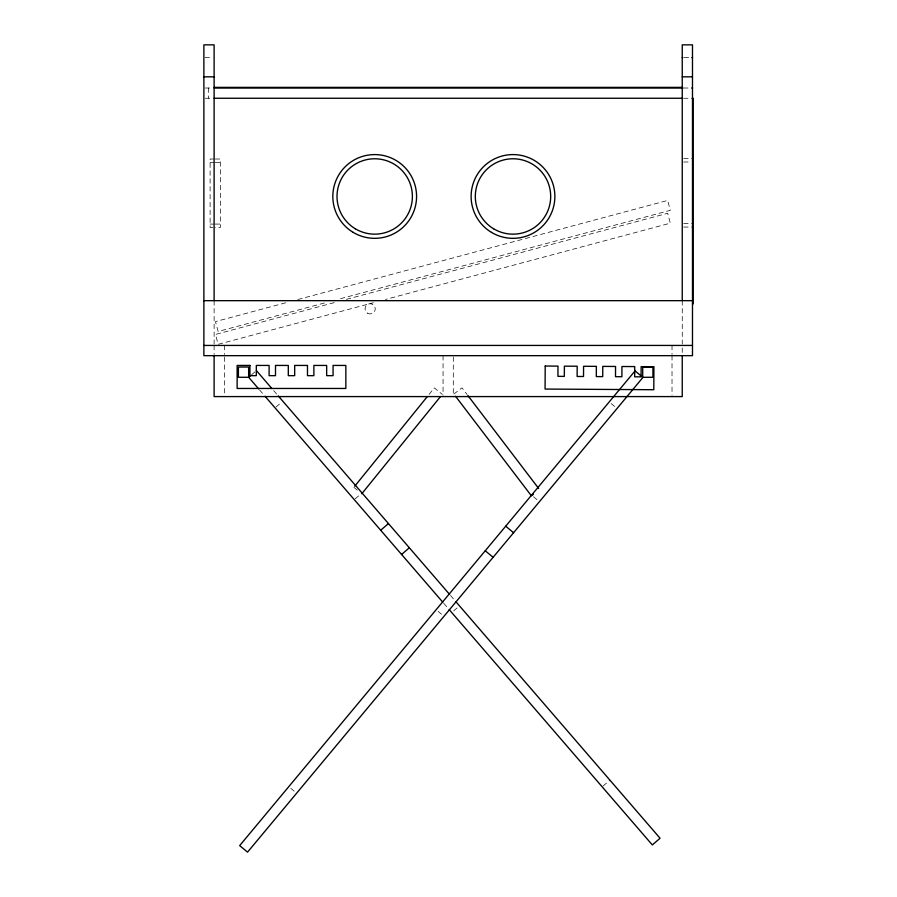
<?xml version="1.0" encoding="UTF-8"?>
<svg xmlns="http://www.w3.org/2000/svg" width="897" height="897" viewBox="0 0 897 897"><rect width="100%" height="100%" fill="white"/><g stroke="black" fill="none" stroke-linecap="round" stroke-linejoin="round"><path stroke-width="0.67" stroke-dasharray="4.49 3.36" d="M429.091 394.4L434.339 387.908L442.288 394.355M251.552 374.767L256.396 370.584M276.029 407.036L280.862 402.854M355.257 498.822L362.029 492.969M453.68 610.879L459.488 605.867M603.143 785.996L609.926 780.155M453.86 394.041L462 387.84L467.057 394.478M285.661 302.794L215.482 321.597L218.128 331.486L324.759 302.906M297.815 299.531L667.66 200.435L670.306 210.324L338.259 299.295M334.256 302.625L215.482 334.446L218.128 344.336L373.354 302.738M346.41 299.363L667.66 213.284L670.306 223.174L385.497 299.486M205.021 57.643L212.197 57.643M684.164 57.643L690.567 57.643M205.155 88.018L212.533 88.018M683.525 88.018L692.484 88.018M205.155 98.255L212.533 98.255M683.525 98.255L692.484 98.255M683.66 158.578L692.607 158.578M213.946 159.016L210.111 159.016L210.111 227.513L213.946 227.513M215.224 159.016L220.337 159.016L220.337 227.513L215.224 227.513M683.66 161.998L690.051 161.998M210.111 162.447L213.946 162.447M215.224 162.447L220.337 162.447M683.66 223.645L692.607 223.645M210.111 224.082L213.946 224.082M215.224 224.082L220.337 224.082M683.66 227.064L692.607 227.064M353.844 487.306L357.813 490.524M611.149 403.594L615.084 406.868M533.547 496.77L537.482 500.044M438.106 611.362L443.017 615.454M290.763 788.272L294.687 791.546M273.697 390.632L277.341 394.848M450.518 595.485L454.174 599.723M259.581 389.937L263.213 394.153M443.69 603.221L448.265 608.525M682.247 300.663L682.247 344.033M682.247 347.991L682.247 354.382M672.021 345.435L672.021 354.382M672.021 355.661L672.021 395.229M453.299 357.028L453.299 395.229M443.062 355.661L443.062 395.229M224.34 345.435L224.34 354.382M224.34 357.028L224.34 395.229M214.114 300.663L214.114 344.033M214.114 345.435L214.114 354.382M208.328 88.018L208.328 98.255M367.523 313.199A5.113 5.113 0 0 0 375.271 308.904A5.113 5.113 0 0 0 367.68 304.341A5.113 5.113 0 0 0 367.523 313.199"/><path stroke-width="1.35" d="M354.719 486.23L427.342 396.552M361.794 493.742L440.539 396.508M250.588 375.608L248.648 377.278L238.411 377.278L238.411 367.041L248.648 367.041L248.648 377.278L258.661 388.883M380.698 530.25L388.446 523.568M401.598 554.458L409.335 547.775M533.401 494.236L531.372 495.794L455.541 396.25M682.247 57.643L682.886 57.643M691.845 57.643L692.484 57.643M203.877 76.828L214.114 76.828M682.247 76.828L692.484 76.828M214.114 87.379L682.247 87.379M214.114 88.018L682.886 88.018M691.845 88.018L692.484 88.018M214.114 98.255L682.247 98.255M692.484 98.255L693.123 98.255L693.123 303.87L692.484 303.87M203.877 300.663L692.484 300.663M203.877 345.435L692.484 345.435M505.717 526.191L513.577 532.74M485.255 550.758L493.115 557.306M256.396 370.584L271.869 388.524M278.249 395.913L449.599 594.419M456.012 601.842L660.069 838.247L652.321 844.929L449.173 609.59M265.041 396.261L442.77 602.167M467.898 395.577L538.66 488.484M682.247 300.663L682.247 44.85L692.484 44.85L692.484 355.661L203.877 355.661L203.877 44.85L214.114 44.85L214.114 300.663M682.247 355.661L682.247 396.586L214.114 396.586L214.114 355.661M545.208 366.043L545.073 389.063L653.79 389.724L653.924 366.705L641.142 366.626L641.075 376.852L634.684 376.818L634.74 366.581L621.957 366.503L621.89 376.74L615.499 376.695L615.555 366.469L602.773 366.391L602.706 376.628L596.314 376.583L596.37 366.357L583.577 366.279L583.521 376.505L577.13 376.471L577.186 366.234L564.392 366.155L564.336 376.392L557.934 376.348L558.001 366.122L545.208 366.043M635.054 370.898L239.678 845.602L247.538 852.15L642.914 377.446L635.054 370.898M249.927 365.438L237.133 365.438L237.133 388.457L345.85 388.457L345.85 365.438L333.067 365.438L333.067 375.664L326.665 375.664L326.665 365.438L313.872 365.438L313.872 375.664L307.48 375.664L307.48 365.438L294.687 365.438L294.687 375.664L288.296 375.664L288.296 365.438L275.502 365.438L275.502 375.664L269.111 375.664L269.111 365.438L256.318 365.438L256.318 375.664L249.927 375.664L249.927 365.438M652.938 367.041L642.701 367.041L642.701 377.278L652.938 377.278L652.938 367.041M491.455 232.368A41.879 41.879 0 0 0 554.862 197.161A41.879 41.879 0 0 0 492.666 159.845A41.879 41.879 0 0 0 491.455 232.368M493.608 228.78A37.685 37.685 0 0 0 550.68 197.093A37.685 37.685 0 0 0 494.707 163.512A37.685 37.685 0 0 0 493.608 228.78M353.16 232.368A41.879 41.879 0 0 0 416.567 197.161A41.879 41.879 0 0 0 354.371 159.845A41.879 41.879 0 0 0 353.16 232.368M355.313 228.78A37.685 37.685 0 0 0 412.385 197.093A37.685 37.685 0 0 0 356.412 163.512A37.685 37.685 0 0 0 355.313 228.78"/></g></svg>
